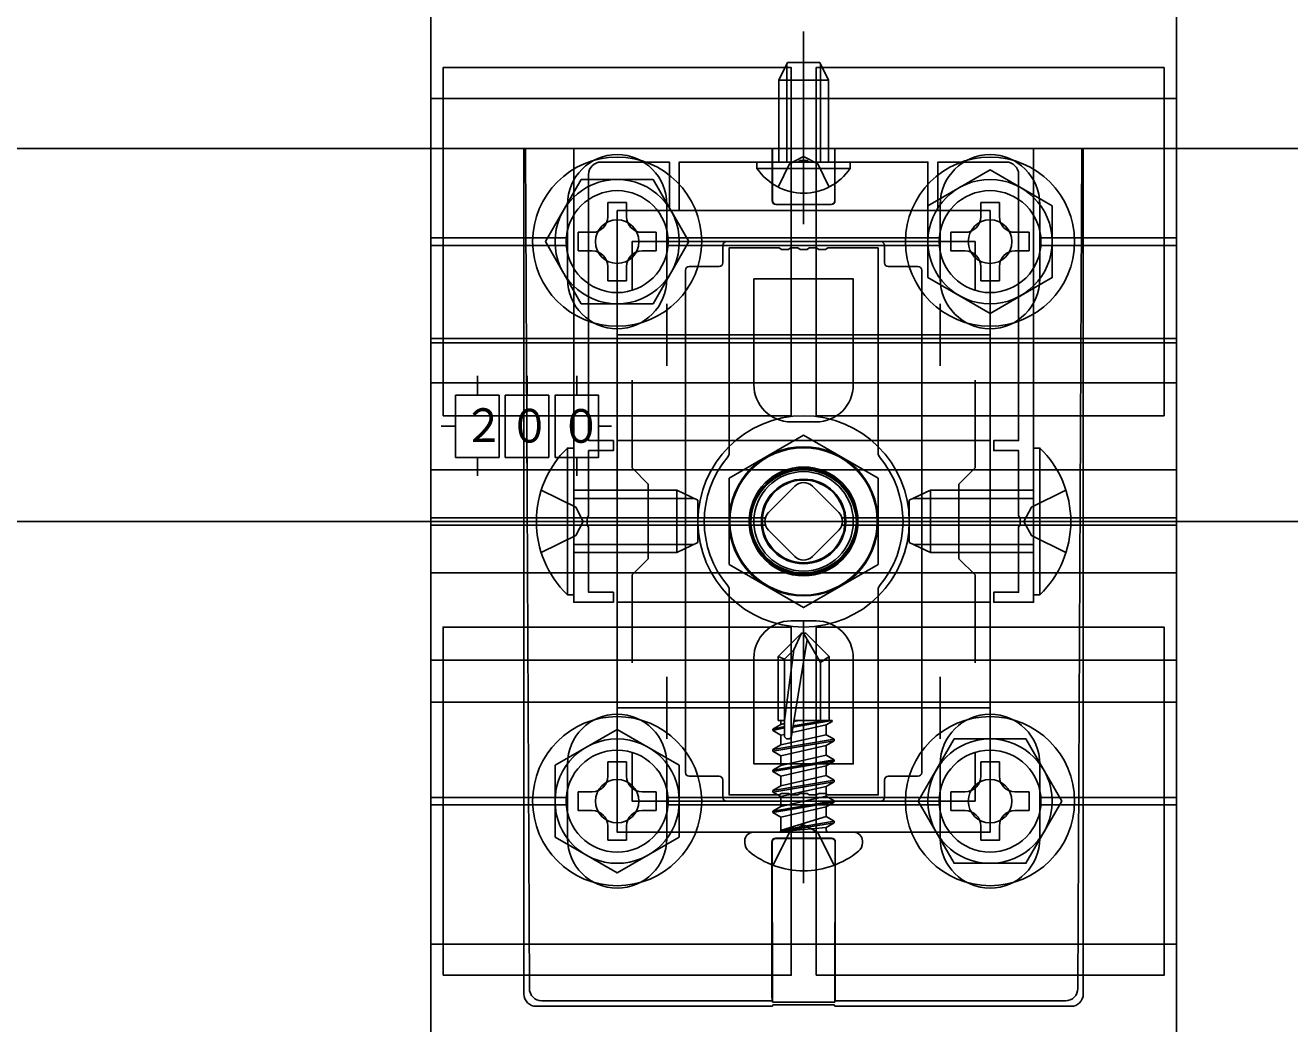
# Model space of a CAD drawing. Units: millimetres, scale not verified. Extents: x -875 to 875, y -1299 to 1291.
# Drawn here: x 339.4 to 441.1, y 782.8 to 863.1 of the extents above; entities that cross this region are included whole.
import ezdxf
from ezdxf.enums import TextEntityAlignment as Align

# ---------------------------------------------------------------- set-up
doc = ezdxf.new("R2010")
doc.units = ezdxf.units.MM
doc.header["$LTSCALE"] = 8
for name, color, linetype in [('0-2_YKK_11', 7, 'Continuous'), ('0-3_YKK_12', 2, 'Continuous'), ('0-4_YKK_13', 4, 'Continuous'), ('0-7_YSS_K', 3, 'Continuous')]:
    doc.layers.add(name, color=color, linetype=linetype)
doc.styles.add('ＭＳ ゴシック', font='')
doc.styles.get('ＭＳ ゴシック').set_extended_font_data('MS Gothic')

msp = doc.modelspace()

# ---------------------------------------------------------------- linework, layer by layer
at = {"layer": '0-2_YKK_11'}
for p, q in [((391, 840.653), (391, 835.653)), ((413, 840.653), (413, 835.653)), ((388.5, 838.153), (393.5, 838.153)), ((410.5, 838.153), (415.5, 838.153)), ((391, 810.653), (391, 805.653)), ((413, 810.653), (413, 805.653)), ((388.5, 808.153), (393.5, 808.153)), ((410.5, 808.153), (415.5, 808.153))]:
    msp.add_line(p, q, dxfattribs=at)
for points in [[(420.5, 853.153), (383.5, 853.153), (383.5, 816.653), (386.7, 816.653), (386.7, 817.453), (384.7, 817.453), (384.7, 822.695), (384.58, 822.878), (384.58, 823.428), (384.7, 823.612), (384.7, 828.853), (386.7, 828.853), (386.7, 829.653), (384.7, 829.653), (384.7, 851.053)], [(419.3, 851.053), (419.3, 829.653), (417.3, 829.653), (417.3, 828.853), (419.3, 828.853), (419.3, 823.612), (419.42, 823.428), (419.42, 822.878), (419.3, 822.695), (419.3, 817.453), (417.3, 817.453), (417.3, 816.653), (420.5, 816.653), (420.5, 853.153)], [(385.7, 852.053), (391.2, 852.053), (391.2, 848.153), (392, 848.153), (392, 852.053), (401.542, 852.053), (401.725, 852.173), (402.275, 852.173), (402.458, 852.053), (412, 852.053), (412, 848.153), (412.8, 848.153), (412.8, 852.053), (418.3, 852.053)], [(388.2, 841.787), (388.2, 845.653), (415.8, 845.653), (415.8, 841.787)], [(388.2, 811.787), (388.2, 818.853), (389.5, 820.153), (389.5, 826.153), (388.2, 827.453), (388.2, 834.52)], [(415.8, 834.52), (415.8, 827.453), (414.5, 826.153), (414.5, 820.153), (415.8, 818.853), (415.8, 811.787)], [(415.8, 804.52), (415.8, 800.653), (388.2, 800.653), (388.2, 804.52)]]:
    msp.add_lwpolyline(points, dxfattribs=at)
msp.add_lwpolyline([(387, 848.153), (387, 798.153), (417, 798.153), (417, 848.153)], close=True, dxfattribs=at)
for centre, start, end in [((385.7, 851.053), 90.00001, 179.99999), ((418.3, 851.053), 0.00001, 89.99999)]:
    msp.add_arc(centre, 1, start, end, dxfattribs=at)
at = {"layer": '0-3_YKK_12'}
msp.add_line((-253, 853.153), (747, 853.153), dxfattribs=at)
msp.add_circle((402, 823.153), 6, dxfattribs=at)
at = {"layer": '0-4_YKK_13'}
for p, q in [((402, 847.053), (402, 862.553)), ((400.7, 860.053), (400, 858.653)), ((400.654, 852.053), (400.654, 859.962)), ((400.7, 860.053), (403.3, 860.053)), ((403.3, 860.053), (404, 858.653)), ((403.346, 852.053), (403.346, 859.962)), ((404, 852.053), (404, 858.653)), ((372, 857.153), (432, 857.153)), ((379.5, 785.152), (379.5, 853.153)), ((379.934, 785.59), (379.625, 853.153)), ((399.474, 853.153), (399.474, 848.936)), ((399.492, 848.954), (399.496, 853.153)), ((404.508, 848.954), (404.504, 853.153)), ((404.526, 853.153), (404.526, 848.936)), ((424.375, 853.153), (424.066, 785.59)), ((424.5, 853.153), (424.5, 785.152)), ((398.25, 851.545), (398.25, 852.053)), ((398.25, 852.053), (405.75, 852.053)), ((383, 842.653), (383, 848.653)), ((386.25, 848.803), (386.25, 847.653)), ((386.25, 848.803), (387.75, 848.803)), ((387.75, 847.653), (387.75, 848.803)), ((391, 842.653), (391, 848.653)), ((399.774, 848.636), (404.226, 848.636)), ((399.791, 848.653), (404.209, 848.653)), ((413, 842.653), (413, 848.653)), ((417.75, 848.803), (416.25, 848.803)), ((416.25, 848.803), (416.25, 847.653)), ((417.75, 847.653), (417.75, 848.803)), ((421, 842.653), (421, 848.653)), ((372, 845.953), (383, 845.953)), ((383.85, 846.403), (383.85, 844.903)), ((385, 846.403), (383.85, 846.403)), ((390.15, 846.403), (389, 846.403)), ((390.15, 844.903), (390.15, 846.403)), ((391, 845.953), (413, 845.953)), ((408.2, 845.653), (395.8, 845.653)), ((415, 846.403), (413.85, 846.403)), ((420.15, 846.403), (419, 846.403)), ((420.15, 846.403), (420.15, 844.903)), ((421, 845.953), (432, 845.953)), ((372, 845.353), (383, 845.353)), ((383.85, 844.903), (385, 844.903)), ((389, 844.903), (390.15, 844.903)), ((391, 845.353), (413, 845.353)), ((395.5, 845.353), (395.5, 843.953)), ((408.5, 843.953), (408.5, 845.353)), ((419, 844.903), (420.15, 844.903)), ((421, 845.353), (432, 845.353)), ((386.25, 843.653), (386.25, 842.503)), ((395.2, 843.653), (392.8, 843.653)), ((411.2, 843.653), (408.8, 843.653)), ((416.25, 843.653), (416.25, 842.503)), ((417.75, 842.503), (417.75, 843.653)), ((392.5, 843.353), (392.5, 802.953)), ((411.5, 802.953), (411.5, 843.353)), ((416.25, 842.503), (417.75, 842.503)), ((432, 837.513), (432, 837.861)), ((432, 808.623), (432, 837.513)), ((372, 834.303), (432, 834.303)), ((375.75, 834.863), (375.75, 833.303)), ((379.75, 834.863), (379.75, 833.303)), ((383.75, 834.863), (383.75, 833.303)), ((403, 831.153), (401, 831.153)), ((374, 830.803), (372.829, 830.803)), ((386.535, 830.803), (385.5, 830.803)), ((375.75, 828.303), (375.75, 826.829)), ((379.75, 828.303), (379.75, 826.829)), ((383.5, 817.253), (383.5, 829.053)), ((383.75, 828.303), (383.75, 826.829)), ((420.5, 817.253), (420.5, 829.053)), ((372, 827.303), (432, 827.303)), ((383.5, 825.653), (391.8, 825.653)), ((393.5, 824.853), (391.8, 825.653)), ((399.172, 823.861), (401.293, 825.982)), ((402.707, 825.982), (404.828, 823.861)), ((410.5, 824.853), (412.2, 825.653)), ((420.5, 825.653), (412.2, 825.653)), ((383.5, 824.999), (393.19, 824.999)), ((393.5, 821.453), (393.5, 824.853)), ((410.5, 821.453), (410.5, 824.853)), ((420.5, 824.999), (410.81, 824.999)), ((398.925, 823.453), (372, 823.453)), ((378, 823.153), (396, 823.153)), ((432, 823.453), (405.075, 823.453)), ((426, 823.153), (408, 823.153)), ((372, 822.853), (398.925, 822.853)), ((401.293, 820.325), (399.172, 822.446)), ((404.828, 822.446), (402.707, 820.325)), ((405.075, 822.853), (432, 822.853)), ((383.5, 821.308), (393.19, 821.308)), ((393.5, 821.453), (391.8, 820.653)), ((410.5, 821.453), (412.2, 820.653)), ((420.5, 821.308), (410.81, 821.308)), ((372, 819.003), (432, 819.003)), ((382.991, 817.253), (383.5, 817.253)), ((421.009, 817.253), (420.5, 817.253)), ((403, 815.153), (401, 815.153)), ((402, 794.053), (402, 815.155)), ((401.825, 814.153), (399.95, 812.278)), ((401.207, 812.828), (401.825, 814.153)), ((402.175, 814.153), (401.825, 814.153)), ((403.35, 811.815), (402, 814.153)), ((402.175, 814.153), (404.05, 812.278)), ((401.035, 805.901), (402.289, 813.652)), ((372, 812.003), (432, 812.003)), ((399.95, 807.153), (399.95, 812.278)), ((400.45, 812.071), (399.95, 812.278)), ((400.45, 807.153), (401.207, 812.828)), ((404.05, 807.153), (404.05, 812.278)), ((372, 808.623), (432, 808.623)), ((399.528, 806.45), (400.176, 806.824)), ((399.95, 807.153), (400.45, 807.153)), ((400.176, 807.153), (400.176, 806.824)), ((400.176, 806.824), (400.45, 806.886)), ((401.077, 806.162), (403.824, 806.782)), ((404.311, 807.129), (401.149, 806.602)), ((403.749, 807.153), (401.168, 806.723)), ((401.636, 807.153), (401.223, 807.06)), ((401.238, 807.153), (404.05, 807.153)), ((404.311, 807.063), (403.824, 806.782)), ((403.824, 806), (403.824, 806.782)), ((404.311, 807.129), (404.05, 807.153)), ((404.311, 807.129), (404.311, 807.129)), ((404.311, 807.129), (404.311, 807.063)), ((399.528, 806.45), (400.45, 806.658)), ((399.528, 806.332), (400.45, 806.54)), ((399.528, 806.332), (399.528, 806.45)), ((399.528, 806.332), (400.176, 805.958)), ((400.176, 805.958), (400.45, 806.02)), ((400.176, 805.176), (403.824, 806)), ((400.176, 805.176), (400.176, 805.958)), ((404.472, 805.626), (403.824, 806)), ((399.528, 804.802), (404.472, 805.626)), ((404.472, 805.508), (399.528, 804.684)), ((399.528, 804.802), (400.176, 805.176)), ((399.528, 804.684), (399.528, 804.802)), ((400.176, 804.311), (403.824, 805.135)), ((404.472, 805.508), (403.824, 805.135)), ((403.824, 804.352), (403.824, 805.135)), ((404.472, 805.508), (404.472, 805.626)), ((387.75, 803.803), (386.25, 803.803)), ((386.25, 803.803), (386.25, 802.653)), ((387.75, 802.653), (387.75, 803.803)), ((399.528, 804.684), (400.176, 804.311)), ((399.528, 803.154), (404.472, 803.978)), ((404.472, 803.86), (399.528, 803.037)), ((400.176, 803.528), (403.824, 804.352)), ((400.176, 803.528), (400.176, 804.311)), ((404.472, 803.978), (403.824, 804.352)), ((404.472, 803.86), (403.824, 803.487)), ((404.472, 803.86), (404.472, 803.978)), ((416.25, 803.803), (416.25, 802.653)), ((416.25, 803.803), (417.75, 803.803)), ((417.75, 802.653), (417.75, 803.803)), ((383, 803.653), (383, 797.653)), ((391, 803.653), (391, 797.653)), ((399.528, 803.154), (400.176, 803.528)), ((399.528, 803.037), (399.528, 803.154)), ((399.528, 803.037), (400.176, 802.663)), ((400.176, 802.663), (403.824, 803.487)), ((400.176, 801.88), (403.824, 802.704)), ((403.824, 802.704), (403.824, 803.487)), ((404.472, 802.33), (403.824, 802.704)), ((413, 803.653), (413, 797.653)), ((421, 803.653), (421, 797.653)), ((392.8, 802.653), (395.2, 802.653)), ((395.5, 802.353), (395.5, 800.953)), ((399.528, 801.506), (404.472, 802.33)), ((404.472, 802.213), (399.528, 801.389)), ((399.528, 801.506), (400.176, 801.88)), ((400.176, 801.88), (400.176, 802.663)), ((400.176, 801.015), (403.824, 801.839)), ((404.472, 802.213), (403.824, 801.839)), ((403.824, 801.056), (403.824, 801.839)), ((404.472, 802.213), (404.472, 802.33)), ((408.5, 800.953), (408.5, 802.353)), ((408.8, 802.653), (411.2, 802.653)), ((372, 800.953), (383, 800.953)), ((385, 801.403), (383.85, 801.403)), ((390.15, 801.403), (389, 801.403)), ((390.15, 801.403), (390.15, 799.903)), ((391, 800.953), (413, 800.953)), ((395.8, 800.653), (408.2, 800.653)), ((399.528, 801.389), (399.528, 801.506)), ((399.528, 801.389), (400.176, 801.015)), ((400.176, 800.232), (403.824, 801.056)), ((400.176, 800.232), (400.176, 801.015)), ((404.472, 800.565), (404.472, 800.682)), ((413.85, 801.403), (413.85, 799.903)), ((415, 801.403), (413.85, 801.403)), ((420.15, 801.403), (419, 801.403)), ((420.15, 799.903), (420.15, 801.403)), ((421, 800.953), (432, 800.953)), ((372, 800.353), (383, 800.353)), ((389, 799.903), (390.15, 799.903)), ((391, 800.353), (413, 800.353)), ((404.472, 800.565), (399.528, 799.741)), ((399.528, 799.858), (400.176, 800.232)), ((399.528, 799.741), (399.528, 799.858)), ((399.528, 799.741), (400.176, 799.367)), ((400.176, 799.367), (403.824, 800.191)), ((404.472, 800.565), (403.824, 800.191)), ((403.824, 799.408), (403.824, 800.191)), ((413.85, 799.903), (415, 799.903)), ((419, 799.903), (420.15, 799.903)), ((421, 800.353), (432, 800.353)), ((386.25, 798.653), (386.25, 797.503)), ((387.75, 797.503), (387.75, 798.653)), ((400.176, 798.353), (400.176, 799.367)), ((403.824, 799.408), (400.234, 798.328)), ((400.234, 798.328), (404.472, 799.035)), ((404.472, 798.917), (400.234, 798.211)), ((400.875, 798.153), (402, 798.752)), ((403.125, 798.153), (402, 798.752)), ((404.472, 798.917), (403.824, 798.543)), ((404.472, 798.917), (404.472, 799.035)), ((416.25, 798.653), (416.25, 797.503)), ((397.965, 798.153), (406.035, 798.153)), ((400.875, 798.153), (399.55, 795.496)), ((399.748, 797.671), (404.252, 797.671)), ((399.765, 797.653), (404.235, 797.653)), ((400.234, 798.211), (403.824, 798.543)), ((400.234, 798.211), (400.234, 798.328)), ((403.125, 798.153), (404.45, 795.496)), ((403.824, 798.353), (403.824, 798.543)), ((386.25, 797.503), (387.75, 797.503)), ((397.265, 797.292), (397.265, 797.453)), ((399.448, 797.371), (399.448, 785.594)), ((399.499, 784.491), (399.466, 797.353)), ((404.552, 797.371), (404.552, 785.594)), ((406.735, 797.292), (406.735, 797.453)), ((372, 789.153), (432, 789.153)), ((399.464, 784.596), (380.933, 784.596)), ((399.464, 784.596), (399.499, 784.491)), ((399.499, 784.491), (404.501, 784.491)), ((423.067, 784.596), (404.536, 784.596)), ((399.5, 784.153), (380.494, 784.153)), ((399.5, 784.153), (399.535, 784.259)), ((399.535, 784.259), (404.465, 784.259)), ((404.465, 784.259), (404.5, 784.153)), ((423.506, 784.153), (404.5, 784.153))]:
    msp.add_line(p, q, dxfattribs=at)
for points in [[(432, 921.853), (432, 724.453), (372, 724.453), (372, 921.853)], [(373, 831.653), (401, 831.653), (401, 859.653), (373, 859.653)], [(403, 831.653), (431, 831.653), (431, 859.653), (403, 859.653)], [(384.113, 850.653), (381.226, 845.653), (384.113, 840.653), (389.887, 840.653), (392.774, 845.653), (389.887, 850.653)], [(422, 848.54), (417, 851.427), (412, 848.54), (412, 842.767), (417, 839.88), (422, 842.767)], [(417, 838.153), (417, 808.153), (387, 808.153), (387, 838.153)], [(374, 828.303), (377.5, 828.303), (377.5, 833.303), (374, 833.303)], [(378, 828.303), (381.5, 828.303), (381.5, 833.303), (378, 833.303)], [(382, 828.303), (385.5, 828.303), (385.5, 833.303), (382, 833.303)], [(387, 816.653), (387, 829.653), (417, 829.653), (417, 816.653)], [(396, 826.618), (402, 830.082), (408, 826.618), (408, 819.689), (402, 816.225), (396, 819.689)], [(373, 786.653), (401, 786.653), (401, 814.653), (373, 814.653)], [(403, 786.653), (431, 786.653), (431, 814.653), (403, 814.653)], [(392, 803.54), (387, 806.427), (382, 803.54), (382, 797.767), (387, 794.88), (392, 797.767)], [(414.113, 805.653), (411.226, 800.653), (414.113, 795.653), (419.887, 795.653), (422.774, 800.653), (419.887, 805.653)]]:
    msp.add_lwpolyline(points, close=True, dxfattribs=at)
for points in [[(400, 852.053), (400, 858.653), (404, 858.653)], [(398.25, 851.545), (405.75, 851.545), (405.75, 852.053)], [(399.95, 850.044), (400.855, 851.9), (402, 852.509)], [(404.05, 850.044), (403.145, 851.9), (402, 852.509)], [(413.85, 846.403), (413.85, 844.903), (415, 844.903)], [(395.928, 828.362), (396, 828.557), (396, 845.153), (400.042, 845.153), (400.225, 845.033), (400.775, 845.033), (400.958, 845.153), (401.542, 845.153), (401.725, 845.033), (402.275, 845.033), (402.458, 845.153), (403.042, 845.153), (403.225, 845.033), (403.775, 845.033), (403.958, 845.153), (408, 845.153)], [(408, 845.153), (408, 828.557), (408.072, 828.362)], [(386.25, 842.503), (387.75, 842.503), (387.75, 843.653)], [(398, 834.153), (398, 842.653), (406, 842.653), (406, 834.153)], [(372, 837.513), (372, 837.861), (432, 837.861)], [(372, 808.623), (372, 837.513), (432, 837.513)], [(382.991, 817.253), (382.991, 829.053), (383.5, 829.053)], [(421.009, 817.253), (421.009, 829.053), (420.5, 829.053)], [(380.889, 825.653), (383.667, 824.298), (384.276, 823.153)], [(383.5, 820.653), (391.8, 820.653), (391.8, 825.653)], [(420.5, 820.653), (412.2, 820.653), (412.2, 825.653)], [(423.111, 825.653), (420.333, 824.298), (419.724, 823.153)], [(380.889, 820.653), (383.667, 822.008), (384.276, 823.153)], [(423.111, 820.653), (420.333, 822.008), (419.724, 823.153)], [(408.072, 817.945), (408, 817.75), (408, 801.153), (403.958, 801.153), (403.775, 801.273), (403.225, 801.273), (403.042, 801.153), (402.458, 801.153), (402.275, 801.273), (401.725, 801.273), (401.542, 801.153), (400.958, 801.153), (400.775, 801.273), (400.225, 801.273), (400.042, 801.153), (396, 801.153), (396, 817.75), (395.928, 817.945)], [(398, 812.153), (398, 803.653), (406, 803.653), (406, 812.153)], [(400.45, 805.948), (400.45, 812.071), (401.207, 812.828)], [(403.35, 807.153), (403.35, 811.815), (404.05, 812.278)], [(383.85, 801.403), (383.85, 799.903), (385, 799.903)], [(399.528, 799.858), (404.472, 800.682), (403.824, 801.056)], [(404.472, 798.917), (404.472, 799.035), (403.824, 799.408)], [(416.25, 797.503), (417.75, 797.503), (417.75, 798.653)], [(404.536, 784.596), (404.501, 784.491), (404.534, 797.353)]]:
    msp.add_lwpolyline(points, dxfattribs=at)
for centre, radius in [((387, 845.653), 6.8), ((417, 845.653), 6.8), ((387, 845.653), 5), ((417, 845.653), 5), ((387, 845.653), 4.1), ((417, 845.653), 4.1), ((387, 845.653), 1.75), ((417, 845.653), 1.75), ((402, 823.153), 8.5), ((402, 823.153), 8.5), ((402, 823.153), 5.928), ((402, 823.153), 4.375), ((402, 823.153), 4.25), ((402, 823.153), 4.25), ((402, 823.057), 4.245), ((402, 823.153), 4), ((402, 823.153), 4), ((402, 823.153), 4), ((402, 823.153), 3.4), ((402, 823.153), 3.324), ((402, 823.153), 3.32), ((387, 800.653), 6.8), ((417, 800.653), 6.8), ((387, 800.653), 5), ((387, 800.653), 4.1), ((417, 800.653), 5), ((417, 800.653), 4.1), ((387, 800.653), 1.75), ((417, 800.653), 1.75)]:
    msp.add_circle(centre, radius, dxfattribs=at)
for centre, radius, start, end in [((387, 848.653), 4, 0, 180), ((417, 848.653), 4, 0, 180), ((402, 854.08), 4.527, 214.06671, 325.93329), ((385, 847.653), 1.25, 270, 0), ((389, 847.653), 1.25, 180, 270), ((415, 847.653), 1.25, 270, 0), ((419, 847.653), 1.25, 180, 270), ((385, 843.653), 1.25, 0, 90), ((389, 843.653), 1.25, 90, 180), ((415, 843.653), 1.25, 0, 90), ((419, 843.653), 1.25, 90, 180), ((387, 842.653), 4, 180, 0), ((417, 842.653), 4, 180, 0), ((401, 834.153), 3, 180.00001, 269.99999), ((403, 834.153), 3, 270.00001, 359.99999), ((388.732, 823.153), 8.232, 134.2189, 225.7811), ((402, 823.153), 8, 139.3793, 220.6207), ((402, 823.153), 8, 319.3793, 40.6207), ((415.268, 823.153), 8.232, 314.2189, 45.7811), ((402, 823.153), 4.25, 359.99999, 180.00001), ((402, 825.275), 1, 45, 135), ((401.999, 823.255), 4.25, 183.27666, 357.50585), ((399.879, 823.153), 1, 135, 225), ((404.121, 823.153), 1, 315, 45), ((402, 821.032), 1, 225, 315), ((401, 812.153), 3, 90.00001, 179.99999), ((403, 812.153), 3, 0.00001, 89.99999), ((387, 803.653), 4, 0, 180), ((417, 803.653), 4, 0, 180), ((400.744, 805.948), 0.294, 180, 270), ((400.744, 805.948), 0.294, 270, 350.8071), ((385, 802.653), 1.25, 270, 0), ((389, 802.653), 1.25, 180, 270), ((415, 802.653), 1.25, 270, 0), ((419, 802.653), 1.25, 180, 270), ((385, 798.653), 1.25, 0, 90), ((389, 798.653), 1.25, 90, 180), ((415, 798.653), 1.25, 0, 90), ((419, 798.653), 1.25, 90, 180), ((387, 797.653), 4, 180, 0), ((397.965, 797.453), 0.7, 90, 180), ((399.976, 798.353), 0.2, 270, 360), ((404.024, 798.353), 0.2, 180, 270), ((406.035, 797.453), 0.7, 0, 90), ((417, 797.653), 4, 180, 0), ((398.127, 797.292), 0.862, 180, 230.87645), ((402, 802.053), 7, 230.87645, 270), ((402, 802.053), 7, 270, 309.12355), ((405.873, 797.292), 0.862, 309.12355, 0), ((380.936, 785.598), 1.002, 180.44387, 269.81844), ((423.064, 785.598), 1.002, 270.18156, 359.55613)]:
    msp.add_arc(centre, radius, start, end, dxfattribs=at)
for centre, major_axis, ratio, start_param, end_param in [((399.774, 848.936), (-0.212, -0.212), 0.999695, 5.4979394, 7.0684312), ((399.792, 848.954), (0.133, 0.27), 0.998319, 2.0276261, 3.5981179), ((404.208, 848.954), (-0.133, 0.27), 0.998319, 2.6850674, 4.2555592), ((404.226, 848.936), (0.212, -0.212), 0.999695, 5.4979394, 7.0684312), ((395.8, 845.353), (-0.212, 0.212), 0.999695, 5.4979394, 7.0684312), ((408.2, 845.353), (0.212, 0.212), 0.999695, 5.4979394, 7.0684312), ((392.8, 843.353), (-0.212, 0.212), 0.999695, 5.4979394, 7.0684312), ((395.2, 843.953), (0.212, -0.212), 0.999695, 5.4979394, 7.0684312), ((408.8, 843.953), (-0.212, -0.212), 0.999695, 5.4979394, 7.0684312), ((411.2, 843.353), (0.212, 0.212), 0.999695, 5.4979394, 7.0684312), ((392.8, 802.953), (-0.212, -0.212), 0.999695, 5.4979394, 7.0684312), ((411.2, 802.953), (0.212, -0.212), 0.999695, 5.4979394, 7.0684312), ((395.2, 802.353), (0.212, 0.212), 0.999695, 5.4979394, 7.0684312), ((408.8, 802.353), (-0.212, 0.212), 0.999695, 5.4979394, 7.0684312), ((395.8, 800.953), (-0.212, -0.212), 0.999695, 5.4979394, 7.0684312), ((408.2, 800.953), (0.212, -0.212), 0.999695, 5.4979394, 7.0684312), ((399.748, 797.371), (0.212, -0.212), 0.999695, 2.3563468, 3.9268385), ((399.766, 797.353), (-0.123, 0.275), 0.996125, 5.8635017, 7.4339934), ((404.234, 797.353), (0.123, 0.275), 0.996125, 5.1323772, 6.702869), ((404.252, 797.371), (-0.212, -0.212), 0.999695, 2.3563468, 3.9268385), ((399.465, 785.594), (0, 1), 0.017455, 1.5707963, 3.0892328), ((404.535, 785.594), (0, 1), 0.017455, 3.1939525, 4.712389), ((380.501, 785.159), (0.487, 0.883), 0.991424, 2.0784135, 3.641926), ((423.499, 785.159), (-0.487, 0.883), 0.991424, 2.6412593, 4.2047718)]:
    msp.add_ellipse(centre, major_axis=major_axis, ratio=ratio, start_param=start_param, end_param=end_param, dxfattribs=at)
at = {"layer": '0-7_YSS_K'}
msp.add_line((-198, 823.153), (796.228, 823.153), dxfattribs=at)

# ---------------------------------------------------------------- texts
at = {"layer": '0-4_YKK_13', "style": 'ＭＳ ゴシック', "width": 0.9}
for s, p in [('２', (374.594, 828.722)), ('０', (378.283, 828.682)), ('０', (382.42, 828.663))]:
    msp.add_text(s, height=2.711, dxfattribs=at).set_placement(p, align=Align.BOTTOM_LEFT)

doc.saveas('drawing.dxf')
